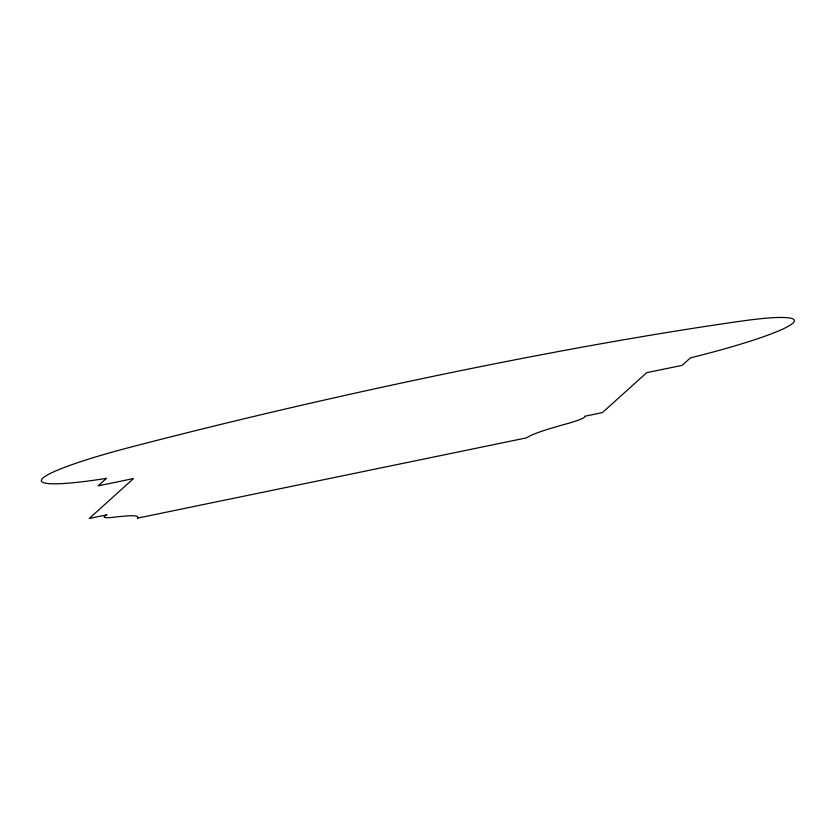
<?xml version="1.0" encoding="UTF-8"?>
<svg xmlns="http://www.w3.org/2000/svg" width="836" height="836" viewBox="0 0 836 836"><rect width="100%" height="100%" fill="white"/><g stroke="black" fill="none" stroke-linecap="round" stroke-linejoin="round"><path stroke-width="1.25" d="M106.465 478.359L98.157 485.852L133.541 478.547L89.233 518.477L106.924 514.83A35.311 3.563 -12.7 0 0 118.022 516.711L127.354 515.906A64.236 6.489 -12.7 0 1 137.313 518.174L526.638 437.845A64.236 6.489 -12.7 0 1 549.064 428.899L561.625 425.179A35.311 3.563 -12.7 0 0 584.73 416.244L602.432 412.587L646.74 372.657L682.134 365.353L690.442 357.871A139.058 14.055 -12.7 0 0 790.793 324.765A139.058 14.055 -12.7 0 0 745.534 320.522A665.926 67.298 -12.7 0 0 126.152 448.326A139.058 14.055 -12.7 0 0 41.8 479.31A139.058 14.055 -12.7 0 0 106.465 478.359"/></g></svg>
